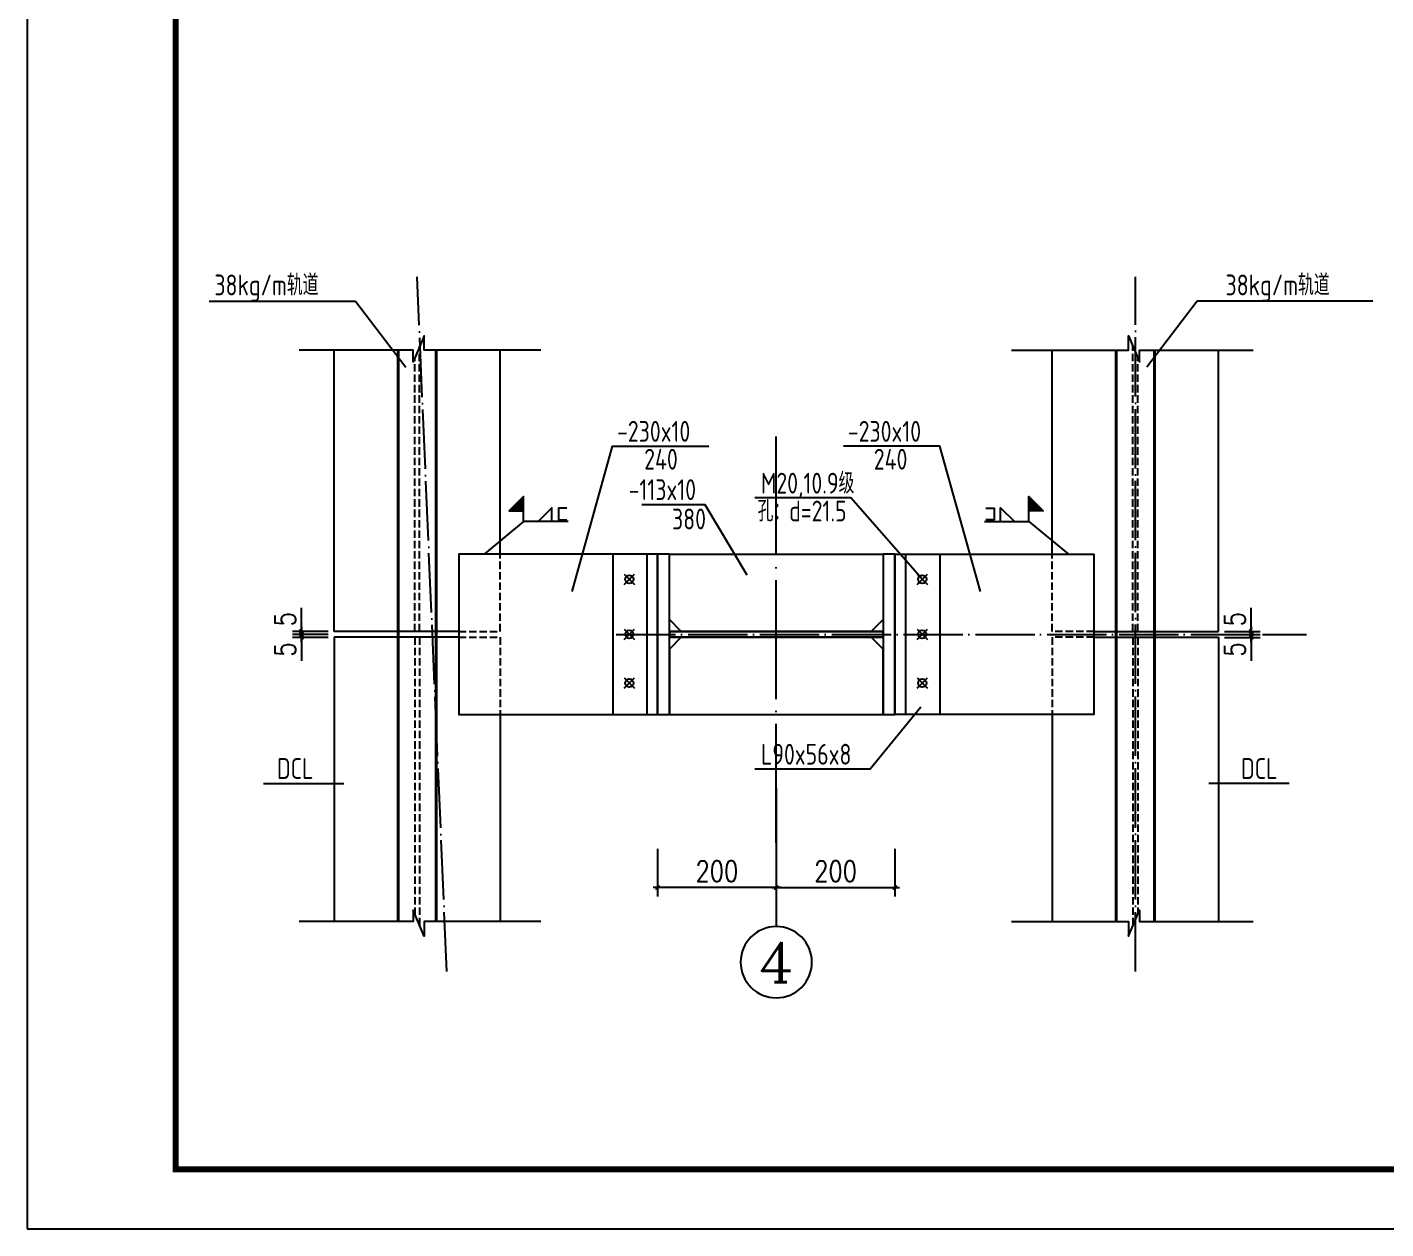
# Model space of a CAD drawing. Extents: x 69728788 to 149766163, y 20718153 to 43663798.
# Drawn here: x 74842796 to 74865686, y 20944646 to 20964879 of the extents above; entities that cross this region are included whole.
import ezdxf
from ezdxf.enums import TextEntityAlignment as Align

# ---------------------------------------------------------------- set-up
doc = ezdxf.new("R2010")
doc.units = 0
doc.header["$LTSCALE"] = 1000
doc.header["$MEASUREMENT"] = 0
doc.linetypes.add('DASH', pattern=[0.35, 0.25, -0.1])
doc.linetypes.add('DOTE', pattern=[2.42, 2, -0.2, 0.02, -0.2])
doc.layers.get('0').update_dxf_attribs({"linetype": 'CONTINUOUS'})
doc.layers.get('DEFPOINTS').update_dxf_attribs({"linetype": 'CONTINUOUS'})
for name, color, linetype in [('3T_BAR', 7, 'CONTINUOUS'), ('AD', 3, 'CONTINUOUS'), ('AXIS', 3, 'CONTINUOUS'), ('AXIS_TEXT', 7, 'CONTINUOUS'), ('DOTE', 251, 'DOTE'), ('PUB_TEXT', 7, 'CONTINUOUS'), ('PUB_TITLE', 4, 'CONTINUOUS')]:
    doc.layers.add(name, color=color, linetype=linetype)
doc.styles.add('COMPLEX', font='COMPLEX')
doc.styles.add('DIM_FONT', font='SIMPLEX.shx', dxfattribs={"width": 0.8})
doc.styles.add('TSSD_Rein', font='atssdeng.shx', dxfattribs={"width": 0.7, "bigfont": 'atssdchn.shx'})
doc.dimstyles.new('AXIS-BZ-JD', dxfattribs={"dimtxt": 350, "dimasz": 0.5, "dimexe": 150, "dimexo": 100, "dimgap": 100, "dimtad": 1, "dimdec": 0, "dimlfac": 0.1, "dimzin": 0, "dimdsep": 46, "dimtxsty": 'DIM_FONT', "dimblk1": '_DIMX', "dimblk2": '_DIMX', "dimsah": 1, "dimcen": 0.09, "dimclrt": 3, "dimadec": 0, "dimazin": 0, "dimtfac": 1, "dimtdec": 0, "dimtix": 1, "dimtmove": 2, "dimatfit": 3, "dimldrblk": '_DIMX', "dimfxl": 1, "dimtolj": 1, "dimtzin": 0, "dimarcsym": 0})

# ---------------------------------------------------------------- blocks, each defined once
blk = doc.blocks.new('_DIMX')
blk.add_line((-150, 0), (150, 0))
at = {"const_width": 50}
blk.add_lwpolyline([(-70, -70), (70, 70)], dxfattribs=at)
blk = doc.blocks.new('*D403')
at = {"layer": 'AXIS', "color": 0, "lineweight": -2}
for p, q in [((74862967, 20954655), (74863567, 20954655)), ((74862967, 20954605), (74863567, 20954605)), ((74863417, 20954656), (74863417, 20954656)), ((74863417, 20954655), (74863417, 20954605)), ((74863417, 20954605), (74863417, 20954207))]:
    blk.add_line(p, q, dxfattribs=at)
at = {"layer": 'DEFPOINTS', "color": 0}
for p in [(74862867, 20954655), (74862867, 20954605), (74863417, 20954655)]:
    blk.add_point(p, dxfattribs=at)
at = {"layer": 'AXIS', "color": 0, "lineweight": -2, "xscale": 0.5, "yscale": 0.5, "zscale": 0.5}
for p, rotation in [((74863417, 20954655), 270), ((74863417, 20954605), 90)]:
    blk.add_blockref('_DIMX', p, dxfattribs=dict(at, rotation=rotation))
at = {"layer": 'AXIS', "color": 3, "insert": (74863142, 20954400), "char_height": 350, "attachment_point": 5, "rotation": 90, "style": 'DIM_FONT'}
blk.add_mtext('\\A1;5', dxfattribs=at)
blk = doc.blocks.new('*D404')
at = {"layer": 'AXIS', "color": 0, "lineweight": -2}
for p, q in [((74863417, 20954706), (74863417, 20955103)), ((74862967, 20954705), (74863567, 20954705)), ((74862967, 20954655), (74863567, 20954655)), ((74863417, 20954655), (74863417, 20954705)), ((74863417, 20954655), (74863417, 20954654))]:
    blk.add_line(p, q, dxfattribs=at)
at = {"layer": 'DEFPOINTS', "color": 0}
for p in [(74862867, 20954705), (74862867, 20954655), (74863417, 20954655)]:
    blk.add_point(p, dxfattribs=at)
at = {"layer": 'AXIS', "color": 0, "lineweight": -2, "xscale": 0.5, "yscale": 0.5, "zscale": 0.5}
for p, rotation in [((74863417, 20954705), 270), ((74863417, 20954655), 90)]:
    blk.add_blockref('_DIMX', p, dxfattribs=dict(at, rotation=rotation))
at = {"layer": 'AXIS', "color": 3, "insert": (74863142, 20954910), "char_height": 350, "attachment_point": 5, "rotation": 90, "style": 'DIM_FONT'}
blk.add_mtext('\\A1;5', dxfattribs=at)
blk = doc.blocks.new('*D405')
at = {"layer": 'AXIS', "color": 0, "lineweight": -2}
for p, q in [((74863417, 20954706), (74863417, 20955103)), ((74862967, 20954705), (74863567, 20954705)), ((74862967, 20954655), (74863567, 20954655)), ((74863417, 20954655), (74863417, 20954705)), ((74863417, 20954655), (74863417, 20954654))]:
    blk.add_line(p, q, dxfattribs=at)
at = {"layer": 'DEFPOINTS', "color": 0}
for p in [(74862867, 20954705), (74862867, 20954655), (74863417, 20954655)]:
    blk.add_point(p, dxfattribs=at)
at = {"layer": 'AXIS', "color": 0, "lineweight": -2, "xscale": 0.5, "yscale": 0.5, "zscale": 0.5}
for p, rotation in [((74863417, 20954705), 270), ((74863417, 20954655), 90)]:
    blk.add_blockref('_DIMX', p, dxfattribs=dict(at, rotation=rotation))
at = {"layer": 'AXIS', "color": 3, "insert": (74863142, 20954910), "char_height": 350, "attachment_point": 5, "rotation": 90, "style": 'DIM_FONT'}
blk.add_mtext('\\A1;5', dxfattribs=at)
blk = doc.blocks.new('*D406')
at = {"layer": 'AXIS', "color": 0, "lineweight": -2}
for p, q in [((74862967, 20954655), (74863567, 20954655)), ((74862967, 20954605), (74863567, 20954605)), ((74863417, 20954656), (74863417, 20954656)), ((74863417, 20954655), (74863417, 20954605)), ((74863417, 20954605), (74863417, 20954207))]:
    blk.add_line(p, q, dxfattribs=at)
at = {"layer": 'DEFPOINTS', "color": 0}
for p in [(74862867, 20954655), (74862867, 20954605), (74863417, 20954655)]:
    blk.add_point(p, dxfattribs=at)
at = {"layer": 'AXIS', "color": 0, "lineweight": -2, "xscale": 0.5, "yscale": 0.5, "zscale": 0.5}
for p, rotation in [((74863417, 20954655), 270), ((74863417, 20954605), 90)]:
    blk.add_blockref('_DIMX', p, dxfattribs=dict(at, rotation=rotation))
at = {"layer": 'AXIS', "color": 3, "insert": (74863142, 20954400), "char_height": 350, "attachment_point": 5, "rotation": 90, "style": 'DIM_FONT'}
blk.add_mtext('\\A1;5', dxfattribs=at)
blk = doc.blocks.new('*D414')
at = {"layer": 'AXIS', "color": 0, "lineweight": -2}
for p, q in [((74847867, 20954655), (74847267, 20954655)), ((74847867, 20954605), (74847267, 20954605)), ((74847417, 20954656), (74847417, 20954656)), ((74847417, 20954655), (74847417, 20954605)), ((74847417, 20954605), (74847417, 20954207))]:
    blk.add_line(p, q, dxfattribs=at)
at = {"layer": 'DEFPOINTS', "color": 0}
for p in [(74847417, 20954655), (74847967, 20954655), (74847967, 20954605)]:
    blk.add_point(p, dxfattribs=at)
at = {"layer": 'AXIS', "color": 0, "lineweight": -2, "xscale": 0.5, "yscale": 0.5, "zscale": 0.5}
for p, rotation in [((74847417, 20954655), 270), ((74847417, 20954605), 90)]:
    blk.add_blockref('_DIMX', p, dxfattribs=dict(at, rotation=rotation))
at = {"layer": 'AXIS', "color": 3, "insert": (74847142, 20954400), "char_height": 350, "attachment_point": 5, "rotation": 90, "style": 'DIM_FONT'}
blk.add_mtext('\\A1;5', dxfattribs=at)
blk = doc.blocks.new('*D415')
at = {"layer": 'AXIS', "color": 0, "lineweight": -2}
for p, q in [((74847417, 20954706), (74847417, 20955103)), ((74847867, 20954705), (74847267, 20954705)), ((74847867, 20954655), (74847267, 20954655)), ((74847417, 20954655), (74847417, 20954705)), ((74847417, 20954655), (74847417, 20954654))]:
    blk.add_line(p, q, dxfattribs=at)
at = {"layer": 'DEFPOINTS', "color": 0}
for p in [(74847417, 20954655), (74847967, 20954705), (74847967, 20954655)]:
    blk.add_point(p, dxfattribs=at)
at = {"layer": 'AXIS', "color": 0, "lineweight": -2, "xscale": 0.5, "yscale": 0.5, "zscale": 0.5}
for p, rotation in [((74847417, 20954705), 270), ((74847417, 20954655), 90)]:
    blk.add_blockref('_DIMX', p, dxfattribs=dict(at, rotation=rotation))
at = {"layer": 'AXIS', "color": 3, "insert": (74847142, 20954910), "char_height": 350, "attachment_point": 5, "rotation": 90, "style": 'DIM_FONT'}
blk.add_mtext('\\A1;5', dxfattribs=at)
blk = doc.blocks.new('*D416')
at = {"layer": 'AXIS', "color": 0, "lineweight": -2}
for p, q in [((74847417, 20954706), (74847417, 20955103)), ((74847867, 20954705), (74847267, 20954705)), ((74847867, 20954655), (74847267, 20954655)), ((74847417, 20954655), (74847417, 20954705)), ((74847417, 20954655), (74847417, 20954654))]:
    blk.add_line(p, q, dxfattribs=at)
at = {"layer": 'DEFPOINTS', "color": 0}
for p in [(74847417, 20954655), (74847967, 20954705), (74847967, 20954655)]:
    blk.add_point(p, dxfattribs=at)
at = {"layer": 'AXIS', "color": 0, "lineweight": -2, "xscale": 0.5, "yscale": 0.5, "zscale": 0.5}
for p, rotation in [((74847417, 20954705), 270), ((74847417, 20954655), 90)]:
    blk.add_blockref('_DIMX', p, dxfattribs=dict(at, rotation=rotation))
at = {"layer": 'AXIS', "color": 3, "insert": (74847142, 20954910), "char_height": 350, "attachment_point": 5, "rotation": 90, "style": 'DIM_FONT'}
blk.add_mtext('\\A1;5', dxfattribs=at)
blk = doc.blocks.new('*D417')
at = {"layer": 'AXIS', "color": 0, "lineweight": -2}
for p, q in [((74847867, 20954655), (74847267, 20954655)), ((74847867, 20954605), (74847267, 20954605)), ((74847417, 20954656), (74847417, 20954656)), ((74847417, 20954655), (74847417, 20954605)), ((74847417, 20954605), (74847417, 20954207))]:
    blk.add_line(p, q, dxfattribs=at)
at = {"layer": 'DEFPOINTS', "color": 0}
for p in [(74847417, 20954655), (74847967, 20954655), (74847967, 20954605)]:
    blk.add_point(p, dxfattribs=at)
at = {"layer": 'AXIS', "color": 0, "lineweight": -2, "xscale": 0.5, "yscale": 0.5, "zscale": 0.5}
for p, rotation in [((74847417, 20954655), 270), ((74847417, 20954605), 90)]:
    blk.add_blockref('_DIMX', p, dxfattribs=dict(at, rotation=rotation))
at = {"layer": 'AXIS', "color": 3, "insert": (74847142, 20954400), "char_height": 350, "attachment_point": 5, "rotation": 90, "style": 'DIM_FONT'}
blk.add_mtext('\\A1;5', dxfattribs=at)
blk = doc.blocks.new('_AXISO')
blk.add_circle((0, 0), 0.5)
at = {"layer": 'AXIS_TEXT', "style": 'COMPLEX', "width": 1.041667}
blk.add_attdef('A', text='', height=0.56, dxfattribs=at).set_placement((-0.25, -0.28), (0.25, -0.28), align=Align.FIT)
blk = doc.blocks.new('*D418')
at = {"layer": 'AXIS', "color": 0, "lineweight": -2}
for p, q in [((74855417, 20951046), (74855417, 20950242)), ((74857417, 20951046), (74857417, 20950242)), ((74855417, 20950392), (74857416, 20950392))]:
    blk.add_line(p, q, dxfattribs=at)
at = {"layer": 'DEFPOINTS', "color": 0}
for p in [(74855417, 20951146), (74857417, 20951146), (74857417, 20950392)]:
    blk.add_point(p, dxfattribs=at)
at = {"layer": 'AXIS', "color": 0, "lineweight": -2, "xscale": 0.5, "yscale": 0.5, "zscale": 0.5, "rotation": 180}
blk.add_blockref('_DIMX', (74855417, 20950392), dxfattribs=at)
at = {"layer": 'AXIS', "color": 0, "lineweight": -2, "xscale": 0.5, "yscale": 0.5, "zscale": 0.5}
blk.add_blockref('_DIMX', (74857417, 20950392), dxfattribs=at)
at = {"layer": 'AXIS', "color": 3, "insert": (74856417, 20950667), "char_height": 350, "attachment_point": 5, "style": 'DIM_FONT'}
blk.add_mtext('\\A1;200', dxfattribs=at)
blk = doc.blocks.new('*D419')
at = {"layer": 'AXIS', "color": 0, "lineweight": -2}
for p, q in [((74853417, 20951046), (74853417, 20950242)), ((74855417, 20951046), (74855417, 20950242)), ((74855416, 20950392), (74853417, 20950392))]:
    blk.add_line(p, q, dxfattribs=at)
at = {"layer": 'DEFPOINTS', "color": 0}
for p in [(74853417, 20951146), (74855417, 20951146), (74853417, 20950392)]:
    blk.add_point(p, dxfattribs=at)
at = {"layer": 'AXIS', "color": 0, "lineweight": -2, "xscale": 0.5, "yscale": 0.5, "zscale": 0.5, "rotation": 180}
blk.add_blockref('_DIMX', (74853417, 20950392), dxfattribs=at)
at = {"layer": 'AXIS', "color": 0, "lineweight": -2, "xscale": 0.5, "yscale": 0.5, "zscale": 0.5}
blk.add_blockref('_DIMX', (74855417, 20950392), dxfattribs=at)
at = {"layer": 'AXIS', "color": 3, "insert": (74854417, 20950667), "char_height": 350, "attachment_point": 5, "style": 'DIM_FONT'}
blk.add_mtext('\\A1;200', dxfattribs=at)

msp = doc.modelspace()

# ---------------------------------------------------------------- hatches: boundary and pattern name
at = {"layer": 'PUB_TEXT'}
for points in [[(74850917.8, 20956733.3), (74851160.2, 20956975.7), (74851160.2, 20956733.3)], [(74850917.8, 20956733.3), (74851160.2, 20956975.7), (74851160.2, 20956733.3)], [(74859915.7, 20956733.3), (74859673.3, 20956975.7), (74859673.3, 20956733.3)], [(74859915.7, 20956733.3), (74859673.3, 20956975.7), (74859673.3, 20956733.3)]]:
    msp.add_hatch(color=256, dxfattribs=at).paths.add_polyline_path(points)

# ---------------------------------------------------------------- linework, layer by layer
at = {"layer": '3T_BAR'}
for p, q in [((74852661, 20956005.1), (74852661, 20953305.1)), ((74853238.6, 20956005.1), (74853238.6, 20953305.1)), ((74857416.7, 20956005.1), (74857416.7, 20953305.1)), ((74857594.9, 20956005.1), (74857594.9, 20953305.1)), ((74858172.5, 20956005.1), (74858172.5, 20953305.1))]:
    msp.add_line(p, q, dxfattribs=at)
at = {"layer": 'AD'}
for points in [[(74851451.6, 20959438.3), (74849482, 20959438.3), (74849482, 20959683.6), (74849296.7, 20959246.5), (74849296.7, 20959438.3), (74847379.6, 20959438.3)], [(74851451.6, 20959438.3), (74849482, 20959438.3), (74849482, 20959683.6), (74849296.7, 20959246.5), (74849296.7, 20959438.3), (74847379.6, 20959438.3)], [(74859381.9, 20959438.3), (74861351.5, 20959438.3), (74861351.5, 20959683.6), (74861536.8, 20959246.5), (74861536.8, 20959438.3), (74863453.9, 20959438.3)], [(74859381.9, 20959438.3), (74861351.5, 20959438.3), (74861351.5, 20959683.6), (74861536.8, 20959246.5), (74861536.8, 20959438.3), (74863453.9, 20959438.3)], [(74851451.6, 20949818.4), (74849482, 20949818.4), (74849482, 20949573.2), (74849296.7, 20950010.3), (74849296.7, 20949818.4), (74847379.6, 20949818.4)], [(74851451.6, 20949818.4), (74849482, 20949818.4), (74849482, 20949573.2), (74849296.7, 20950010.3), (74849296.7, 20949818.4), (74847379.6, 20949818.4)], [(74859381.9, 20949818.4), (74861351.5, 20949818.4), (74861351.5, 20949573.2), (74861536.8, 20950010.3), (74861536.8, 20949818.4), (74863453.9, 20949818.4)], [(74859381.9, 20949818.4), (74861351.5, 20949818.4), (74861351.5, 20949573.2), (74861536.8, 20950010.3), (74861536.8, 20949818.4), (74863453.9, 20949818.4)]]:
    msp.add_lwpolyline(points, dxfattribs=at)
at = {"layer": 'AXIS'}
for p, q in [((74847966.8, 20954705.1), (74847966.8, 20959438.3)), ((74850766.8, 20956005.1), (74850766.8, 20959438.3)), ((74860066.7, 20956005.1), (74860066.7, 20959438.3)), ((74862866.7, 20954705.1), (74862866.7, 20959438.3)), ((74853416.8, 20956005.1), (74850066.8, 20956005.1)), ((74850066.8, 20956005.1), (74850066.8, 20953305.1)), ((74857416.7, 20956005.1), (74860766.7, 20956005.1)), ((74857416.7, 20953305.1), (74857416.7, 20956005.1)), ((74860766.7, 20956005.1), (74860766.7, 20953305.1)), ((74852854.5, 20955670.7), (74853028.1, 20955497.1)), ((74852854.5, 20955497.1), (74853028.1, 20955670.7)), ((74857788.4, 20955670.7), (74857962, 20955497.1)), ((74857788.4, 20955497.1), (74857962, 20955670.7)), ((74850066.8, 20954705.1), (74847966.8, 20954705.1)), ((74847966.8, 20954605.1), (74847966.8, 20949818.4)), ((74850066.8, 20954605.1), (74847966.8, 20954605.1)), ((74852854.5, 20954741.9), (74853028.1, 20954568.3)), ((74852854.5, 20954568.3), (74853028.1, 20954741.9)), ((74857788.4, 20954741.9), (74857962, 20954568.3)), ((74857788.4, 20954568.3), (74857962, 20954741.9)), ((74860766.7, 20954705.1), (74862866.7, 20954705.1)), ((74860766.7, 20954605.1), (74862866.7, 20954605.1)), ((74862866.7, 20954605.1), (74862866.7, 20949818.4)), ((74852854.5, 20953920.3), (74853028.1, 20953746.7)), ((74852854.5, 20953746.7), (74853028.1, 20953920.3)), ((74857788.4, 20953920.3), (74857962, 20953746.7)), ((74857788.4, 20953746.7), (74857962, 20953920.3)), ((74850066.8, 20953305.1), (74853416.8, 20953305.1)), ((74850766.8, 20953305.1), (74850766.8, 20949818.4)), ((74860766.7, 20953305.1), (74857416.7, 20953305.1)), ((74860066.7, 20953305.1), (74860066.7, 20949818.4)), ((74855416.7, 20952066.6), (74855416.7, 20949735.3))]:
    msp.add_line(p, q, dxfattribs=at)
at = {"layer": 'AXIS', "color": 1, "linetype": 'DASH', "ltscale": 0.5}
for p, q in [((74849406.8, 20954705.1), (74849406.8, 20959506.1)), ((74861426.7, 20954705.1), (74861426.7, 20959506.1)), ((74849326.8, 20954705.1), (74849326.8, 20959317.4)), ((74861506.7, 20954705.1), (74861506.7, 20959317.4)), ((74849326.8, 20954605.1), (74849326.8, 20949939.3)), ((74849406.8, 20954605.1), (74849406.8, 20949750.6)), ((74861426.7, 20954605.1), (74861426.7, 20949750.6)), ((74861506.7, 20954605.1), (74861506.7, 20949939.3))]:
    msp.add_line(p, q, dxfattribs=at)
at = {"layer": 'AXIS', "const_width": 50}
for points in [[(74849045.9, 20949818.4), (74849045.9, 20959438.3)], [(74849045.9, 20949818.4), (74849045.9, 20959438.3)], [(74849687.7, 20949818.4), (74849687.7, 20959438.3)], [(74849687.7, 20949818.4), (74849687.7, 20959438.3)], [(74861145.8, 20949818.4), (74861145.8, 20959438.3)], [(74861145.8, 20949818.4), (74861145.8, 20959438.3)], [(74861787.7, 20949818.4), (74861787.7, 20959438.3)], [(74861787.7, 20949818.4), (74861787.7, 20959438.3)]]:
    msp.add_lwpolyline(points, dxfattribs=at)
at = {"layer": 'AXIS', "color": 1, "linetype": 'DASH', "ltscale": 0.5}
for points in [[(74850066.8, 20954705.1), (74850766.8, 20954705.1), (74850766.8, 20956005.1)], [(74850066.8, 20954705.1), (74850766.8, 20954705.1), (74850766.8, 20956005.1)], [(74860766.7, 20954705.1), (74860066.7, 20954705.1), (74860066.7, 20956005.1)], [(74860766.7, 20954705.1), (74860066.7, 20954705.1), (74860066.7, 20956005.1)], [(74850066.8, 20954605.1), (74850766.8, 20954605.1), (74850766.8, 20953305.1)], [(74850066.8, 20954605.1), (74850766.8, 20954605.1), (74850766.8, 20953305.1)], [(74860766.7, 20954605.1), (74860066.7, 20954605.1), (74860066.7, 20953305.1)], [(74860766.7, 20954605.1), (74860066.7, 20954605.1), (74860066.7, 20953305.1)]]:
    msp.add_lwpolyline(points, dxfattribs=at)
at = {"layer": 'AXIS'}
for points in [[(74853416.8, 20956005.1), (74850066.8, 20956005.1), (74850066.8, 20953305.1), (74853416.8, 20953305.1)], [(74853616.8, 20956005.1), (74853416.8, 20956005.1), (74853416.8, 20953305.1), (74853616.8, 20953305.1)], [(74853616.8, 20956005.1), (74853416.8, 20956005.1), (74853416.8, 20953305.1), (74853616.8, 20953305.1)], [(74853616.8, 20956005.1), (74857216.7, 20956005.1), (74857216.7, 20954905.1), (74857016.7, 20954705.1), (74853816.8, 20954705.1), (74853616.8, 20954905.1)], [(74853616.8, 20956005.1), (74857216.7, 20956005.1), (74857216.7, 20954905.1), (74857016.7, 20954705.1), (74853816.8, 20954705.1), (74853616.8, 20954905.1)], [(74857416.7, 20956005.1), (74857216.7, 20956005.1), (74857216.7, 20953305.1), (74857416.7, 20953305.1)], [(74857416.7, 20956005.1), (74857216.7, 20956005.1), (74857216.7, 20953305.1), (74857416.7, 20953305.1)], [(74857416.7, 20956005.1), (74860766.7, 20956005.1), (74860766.7, 20953305.1), (74857416.7, 20953305.1)], [(74853616.8, 20954705.1), (74857216.7, 20954705.1), (74857216.7, 20954605.1), (74853616.8, 20954605.1)], [(74853616.8, 20954605.1), (74857216.7, 20954605.1), (74857216.7, 20954705.1), (74853616.8, 20954705.1)], [(74853616.8, 20954605.1), (74857216.7, 20954605.1), (74857216.7, 20954705.1), (74853616.8, 20954705.1)], [(74853616.8, 20954705.1), (74857216.7, 20954705.1), (74857216.7, 20954605.1), (74853616.8, 20954605.1)], [(74853616.8, 20953305.1), (74857216.7, 20953305.1), (74857216.7, 20954405.1), (74857016.7, 20954605.1), (74853816.8, 20954605.1), (74853616.8, 20954405.1)], [(74853616.8, 20953305.1), (74857216.7, 20953305.1), (74857216.7, 20954405.1), (74857016.7, 20954605.1), (74853816.8, 20954605.1), (74853616.8, 20954405.1)]]:
    msp.add_lwpolyline(points, close=True, dxfattribs=at)
for centre in [(74852941.3, 20955583.9), (74857875.2, 20955583.9), (74852941.3, 20954655.1), (74857875.2, 20954655.1), (74852941.3, 20953833.5), (74857875.2, 20953833.5)]:
    msp.add_circle(centre, 70, dxfattribs=at)
at = {"layer": 'DOTE', "ltscale": 0.5}
for p, q in [((74849866.8, 20948979.7), (74849366.8, 20960677.2)), ((74861466.7, 20948979.7), (74861466.7, 20960677.2)), ((74852721.1, 20954655.1), (74864349.9, 20954655.1))]:
    msp.add_line(p, q, dxfattribs=at)
at = {"layer": 'DOTE'}
msp.add_line((74855416.7, 20951145.9), (74855416.7, 20957991), dxfattribs=at)
at = {"layer": 'PUB_TEXT'}
for p, q in [((74845865.1, 20960265.7), (74848325.7, 20960265.7)), ((74848325.7, 20960265.7), (74849175.6, 20959151.6)), ((74862507.8, 20960265.7), (74861657.9, 20959151.6)), ((74865468.5, 20960265.7), (74862507.8, 20960265.7)), ((74846777.7, 20952144.5), (74848131.3, 20952144.5)), ((74864055.8, 20952144.5), (74862702.2, 20952144.5))]:
    msp.add_line(p, q, dxfattribs=at)
for points in [[(74851975.6, 20955375.1), (74852658.6, 20957824.4), (74854282.1, 20957824.4)], [(74858858, 20955375.1), (74858175, 20957824.4), (74856551.5, 20957824.4)], [(74851160.2, 20956555.7), (74851160.2, 20956975.7), (74850917.8, 20956733.3), (74851160.2, 20956733.3)], [(74851160.2, 20956555.7), (74851160.2, 20956975.7), (74850917.8, 20956733.3), (74851160.2, 20956733.3)], [(74857875.2, 20955583.9), (74856675.8, 20956951.9), (74855055.7, 20956951.9)], [(74857875.2, 20955583.9), (74856675.8, 20956951.9), (74855055.7, 20956951.9)], [(74859673.3, 20956555.7), (74859673.3, 20956975.7), (74859915.7, 20956733.3), (74859673.3, 20956733.3)], [(74859673.3, 20956555.7), (74859673.3, 20956975.7), (74859915.7, 20956733.3), (74859673.3, 20956733.3)], [(74851636.2, 20956555.7), (74851636.2, 20956788.3), (74851403.5, 20956555.7)], [(74851636.2, 20956555.7), (74851636.2, 20956788.3), (74851403.5, 20956555.7)], [(74851887.2, 20956780.6), (74851745.6, 20956780.6), (74851745.6, 20956585.6), (74851887.2, 20956585.6)], [(74851887.2, 20956780.6), (74851745.6, 20956780.6), (74851745.6, 20956585.6), (74851887.2, 20956585.6)], [(74853154.3, 20956839.5), (74854213.3, 20956839.5), (74854918.8, 20955655)], [(74853154.3, 20956839.5), (74854213.3, 20956839.5), (74854918.8, 20955655)], [(74858946.3, 20956780.6), (74859087.9, 20956780.6), (74859087.9, 20956585.6), (74858946.3, 20956585.6)], [(74858946.3, 20956780.6), (74859087.9, 20956780.6), (74859087.9, 20956585.6), (74858946.3, 20956585.6)], [(74859197.3, 20956555.7), (74859197.3, 20956788.3), (74859430, 20956555.7)], [(74859197.3, 20956555.7), (74859197.3, 20956788.3), (74859430, 20956555.7)], [(74851910.2, 20956555.7), (74851160.2, 20956555.7), (74850493.8, 20956005.1)], [(74851910.2, 20956555.7), (74851160.2, 20956555.7), (74850493.8, 20956005.1)], [(74858923.3, 20956555.7), (74859673.3, 20956555.7), (74860339.7, 20956005.1)], [(74858923.3, 20956555.7), (74859673.3, 20956555.7), (74860339.7, 20956005.1)], [(74857852.8, 20953426.8), (74856999.9, 20952387.6), (74855055.7, 20952387.6)], [(74857852.8, 20953426.8), (74856999.9, 20952387.6), (74855055.7, 20952387.6)]]:
    msp.add_lwpolyline(points, dxfattribs=at)
at = {"layer": 'PUB_TITLE'}
msp.add_lwpolyline([(74842796.3, 20944645.6), (74931996.3, 20944645.6), (74931996.3, 20986645.6), (74842796.3, 20986645.6)], close=True, dxfattribs=at)
at = {"layer": 'PUB_TITLE', "const_width": 100}
msp.add_lwpolyline([(74845296.3, 20945645.6), (74930996.3, 20945645.6), (74930996.3, 20985645.6), (74845296.3, 20985645.6)], close=True, dxfattribs=at)

# ---------------------------------------------------------------- block references
at = {"layer": 'AXIS', "extrusion": (0, 0, -1)}
ref = msp.add_blockref('_AXISO', (-74855416.7, 20949135.3), dxfattribs=dict(at, xscale=1200, yscale=1200, zscale=-1200))
ref.add_attrib('A', '4', dxfattribs={"layer": 'AXIS_TEXT', "height": 672, "style": 'COMPLEX', "width": 1.171875}).set_placement((74855116.7, 20948799.3), (74855716.7, 20948799.3), align=Align.FIT)

# ---------------------------------------------------------------- texts
at = {"layer": 'PUB_TEXT', "style": 'TSSD_Rein', "width": 0.8}
for s, p in [('38kg/m轨道', (74845950.4, 20960363.5)), ('38kg/m轨道', (74862986, 20960363.5)), ('-230x10', (74852734.7, 20957898.4)), ('-230x10', (74856623.4, 20957898.4)), ('240', (74853191.7, 20957429.1)), ('240', (74857060.3, 20957429.1)), ('M20,10.9级', (74855158, 20957026)), ('-113x10', (74852930, 20956916.1)), ('孔：d=21.5', (74855102.3, 20956556.7)), ('380', (74853660.4, 20956422.6)), ('L90x56x8', (74855158, 20952461.7)), ('DCL', (74847004.6, 20952221.3)), ('DCL', (74847004.6, 20952221.3)), ('DCL', (74863247.4, 20952221.3)), ('DCL', (74863247.4, 20952221.3))]:
    msp.add_text(s, height=350, dxfattribs=at).set_placement(p)

# ---------------------------------------------------------------- dimensions: what is measured, and where the dimension line sits
at = {"layer": 'AXIS'}
for base, p1, p2, angle, picture, middle in [((74847417, 20954655.1), (74847966.8, 20954705.1), (74847966.8, 20954655.1), 270, '*D415', (74847417, 20954910.1)), ((74847417, 20954655.1), (74847966.8, 20954705.1), (74847966.8, 20954655.1), 270, '*D416', (74847417, 20954910.1)), ((74863416.6, 20954655.1), (74862866.7, 20954705.1), (74862866.7, 20954655.1), 270, '*D404', (74863416.6, 20954910.1)), ((74863416.6, 20954655.1), (74862866.7, 20954705.1), (74862866.7, 20954655.1), 270, '*D405', (74863416.6, 20954910.1)), ((74847417, 20954655.1), (74847966.8, 20954605.1), (74847966.8, 20954655.1), 90, '*D414', (74847417, 20954400.2)), ((74847417, 20954655.1), (74847966.8, 20954605.1), (74847966.8, 20954655.1), 90, '*D417', (74847417, 20954400.2)), ((74863416.6, 20954655.1), (74862866.7, 20954605.1), (74862866.7, 20954655.1), 90, '*D403', (74863416.6, 20954400.2)), ((74863416.6, 20954655.1), (74862866.7, 20954605.1), (74862866.7, 20954655.1), 90, '*D406', (74863416.6, 20954400.2))]:
    dim = msp.add_linear_dim(base=base, p1=p1, p2=p2, angle=angle, dimstyle='AXIS-BZ-JD', override={"dimtmove": 0}, dxfattribs=at)
    dim.commit()
    dim.dimension.update_dxf_attribs({"geometry": picture, "text_midpoint": middle, "dimtype": 160})
dim = msp.add_linear_dim(base=(74853416.7, 20950392), p1=(74855416.7, 20951145.9), p2=(74853416.7, 20951145.9), angle=180, dimstyle='AXIS-BZ-JD', dxfattribs=at)
dim.commit()
dim.dimension.update_dxf_attribs({"geometry": '*D419', "text_midpoint": (74854416.7, 20950667)})
dim = msp.add_linear_dim(base=(74857416.7, 20950392), p1=(74855416.7, 20951145.9), p2=(74857416.7, 20951145.9), dimstyle='AXIS-BZ-JD', dxfattribs=at)
dim.commit()
dim.dimension.update_dxf_attribs({"geometry": '*D418', "text_midpoint": (74856416.7, 20950667)})

doc.saveas('drawing.dxf')
